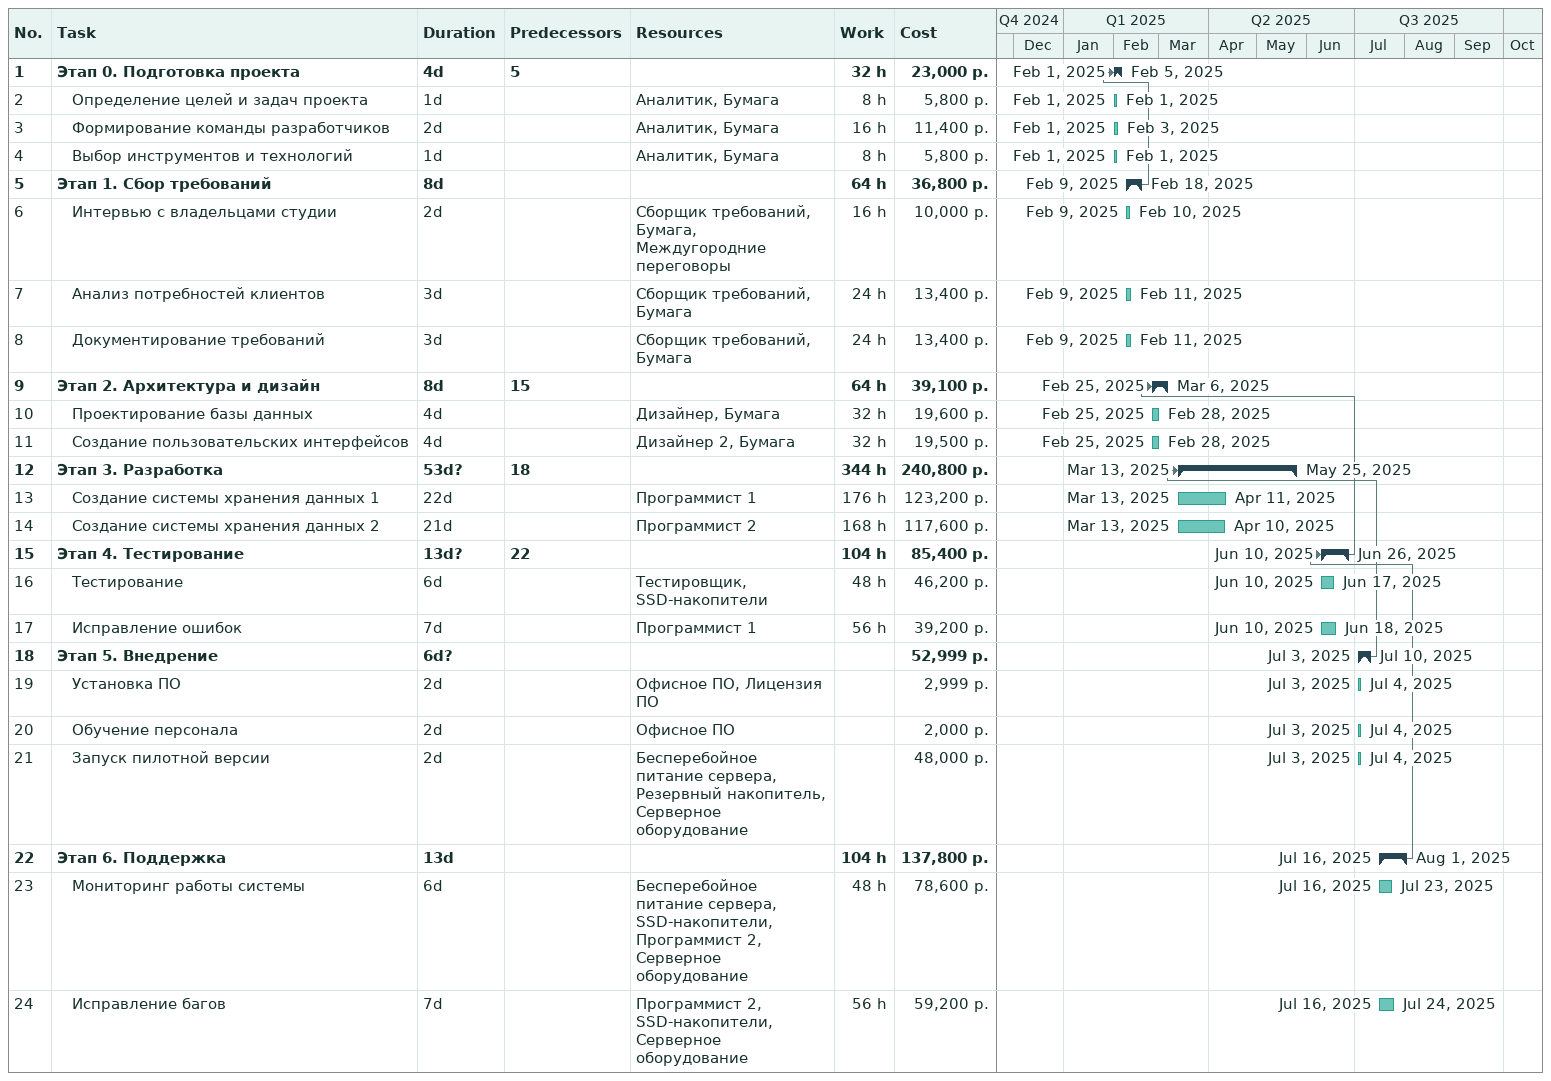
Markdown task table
| ID | Level | Task | Duration | Start | Finish | Predecessors | Resources | Work (h) | Cost (р.) |
|---|---|---|---|---|---|---|---|---|---|
| 1 | 1 | **Этап 0. Подготовка проекта** | 4d | 2025-02-01 | 2025-02-05 | 5 |  | 32 | 23000 |
| 2 | 2 | Определение целей и задач проекта | 1d | 2025-02-01 | 2025-02-01 |  | Аналитик, Бумага | 8 | 5800 |
| 3 | 2 | Формирование команды разработчиков | 2d | 2025-02-01 | 2025-02-03 |  | Аналитик, Бумага | 16 | 11400 |
| 4 | 2 | Выбор инструментов и технологий | 1d | 2025-02-01 | 2025-02-01 |  | Аналитик, Бумага | 8 | 5800 |
| 5 | 1 | **Этап 1. Сбор требований** | 8d | 2025-02-09 | 2025-02-18 |  |  | 64 | 36800 |
| 6 | 2 | Интервью с владельцами студии | 2d | 2025-02-09 | 2025-02-10 |  | Сборщик требований, Бумага, Междугородние переговоры | 16 | 10000 |
| 7 | 2 | Анализ потребностей клиентов | 3d | 2025-02-09 | 2025-02-11 |  | Сборщик требований, Бумага | 24 | 13400 |
| 8 | 2 | Документирование требований | 3d | 2025-02-09 | 2025-02-11 |  | Сборщик требований, Бумага | 24 | 13400 |
| 9 | 1 | **Этап 2. Архитектура и дизайн** | 8d | 2025-02-25 | 2025-03-06 | 15 |  | 64 | 39100 |
| 10 | 2 | Проектирование базы данных | 4d | 2025-02-25 | 2025-02-28 |  | Дизайнер, Бумага | 32 | 19600 |
| 11 | 2 | Создание пользовательских интерфейсов | 4d | 2025-02-25 | 2025-02-28 |  | Дизайнер 2, Бумага | 32 | 19500 |
| 12 | 1 | **Этап 3. Разработка** | 53d? | 2025-03-13 | 2025-05-25 | 18 |  | 344 | 240800 |
| 13 | 2 | Создание системы хранения данных 1 | 22d | 2025-03-13 | 2025-04-11 |  | Программист 1 | 176 | 123200 |
| 14 | 2 | Создание системы хранения данных 2 | 21d | 2025-03-13 | 2025-04-10 |  | Программист 2 | 168 | 117600 |
| 15 | 1 | **Этап 4. Тестирование** | 13d? | 2025-06-10 | 2025-06-26 | 22 |  | 104 | 85400 |
| 16 | 2 | Тестирование | 6d | 2025-06-10 | 2025-06-17 |  | Тестировщик, SSD-накопители | 48 | 46200 |
| 17 | 2 | Исправление ошибок | 7d | 2025-06-10 | 2025-06-18 |  | Программист 1 | 56 | 39200 |
| 18 | 1 | **Этап 5. Внедрение** | 6d? | 2025-07-03 | 2025-07-10 |  |  |  | 52999 |
| 19 | 2 | Установка ПО | 2d | 2025-07-03 | 2025-07-04 |  | Офисное ПО, Лицензия ПО |  | 2999 |
| 20 | 2 | Обучение персонала | 2d | 2025-07-03 | 2025-07-04 |  | Офисное ПО |  | 2000 |
| 21 | 2 | Запуск пилотной версии | 2d | 2025-07-03 | 2025-07-04 |  | Бесперебойное питание сервера, Резервный накопитель, Серверное оборудование |  | 48000 |
| 22 | 1 | **Этап 6. Поддержка** | 13d | 2025-07-16 | 2025-08-01 |  |  | 104 | 137800 |
| 23 | 2 | Мониторинг работы системы | 6d | 2025-07-16 | 2025-07-23 |  | Бесперебойное питание сервера, SSD-накопители, Программист 2, Серверное оборудование | 48 | 78600 |
| 24 | 2 | Исправление багов | 7d | 2025-07-16 | 2025-07-24 |  | Программист 2, SSD-накопители, Серверное оборудование | 56 | 59200 |
